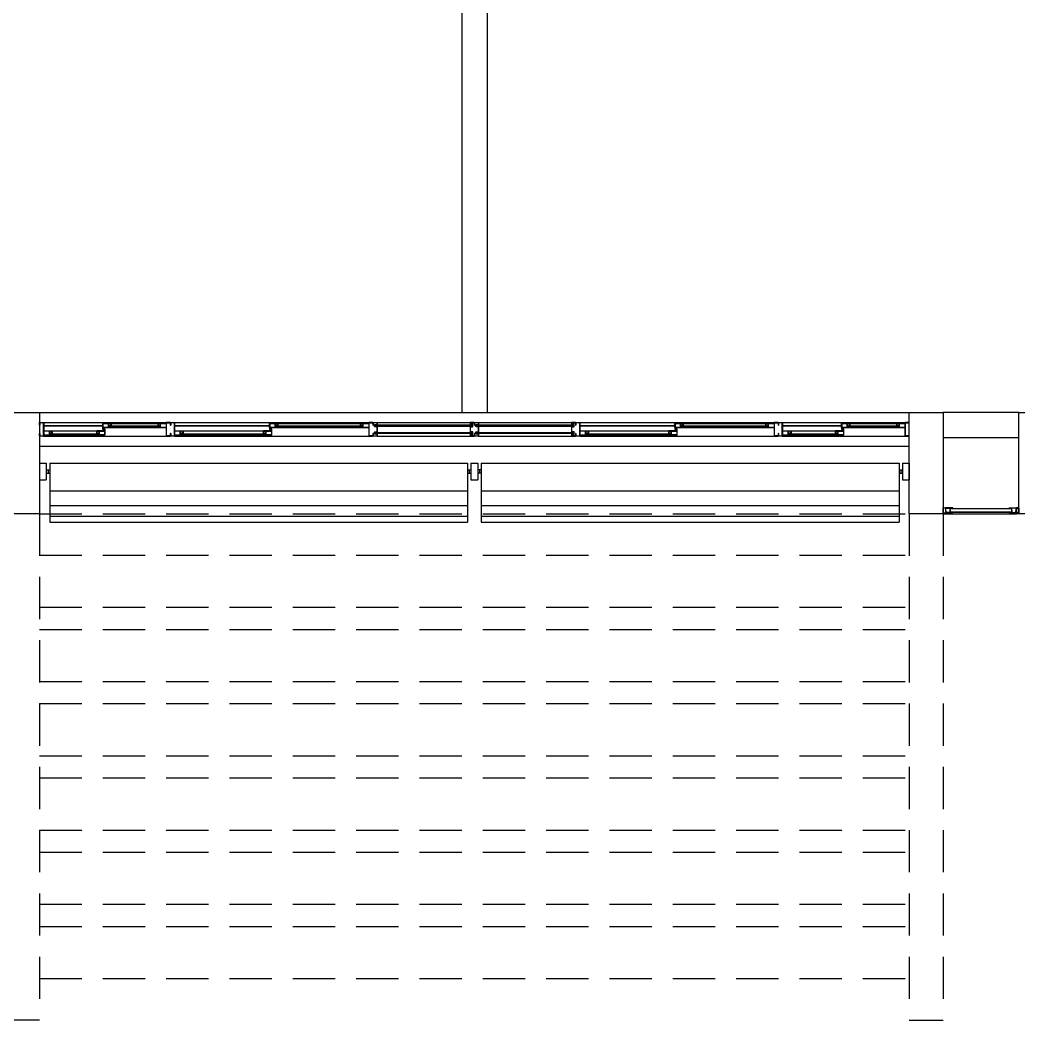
# Model space of a CAD drawing. Header units: millimetres. Extents: x 2128 to 2646, y 1972 to 2207.
# Drawn here: x 2323.35 to 2329.26, y 2006.32 to 2012.24 of the extents above; entities that cross this region are included whole.
import ezdxf

# ---------------------------------------------------------------- set-up
doc = ezdxf.new("R2010")
doc.units = ezdxf.units.MM
doc.linetypes.add('HIDDEN', pattern=[0.375, 0.25, -0.125])
for name, color, linetype in [('AR-ALV', 2, 'Continuous'), ('AR-ESQ', 1, 'Continuous'), ('AR-ESTC', 3, 'Continuous'), ('AR-PORTA', 1, 'Continuous'), ('AR-PROJ', 1, 'HIDDEN'), ('BR-LINHAS', 1, 'Continuous'), ('BR-MONTANTE', 242, 'Continuous'), ('BR-PAINEL', 1, 'Continuous'), ('BR-SUPORTE', 1, 'Continuous'), ('DT-ESQ-BAGUETE-C', 1, 'Continuous'), ('DT-ESQ-BAGUETE-V', 1, 'Continuous'), ('DT-ESQ-CHAPA DOBRADA-V', 1, 'Continuous'), ('DT-ESQ-MARCO-V', 1, 'Continuous'), ('DT-ESQ-PERFIL CADEIRA-C', 2, 'Continuous'), ('DT-ESQ-PERFIL CADEIRA-V', 2, 'Continuous'), ('DT-ESQ-PERFIL U SIMPLES-C', 2, 'Continuous'), ('DT-ESQ-PERFIL U-C', 2, 'Continuous'), ('DT-ESQ-PERFIL U-V', 1, 'Continuous'), ('DT-ESQ-VENEZIANA-C', 1, 'Continuous'), ('DT-ESQ-VENEZIANA-V', 1, 'Continuous'), ('DT-ESQ-VIDRO-C', 2, 'Continuous'), ('DT-ESQ-VIDRO-V', 71, 'Continuous'), ('DT-TXTMOD', 1, 'Continuous'), ('PG-PROJ', 1, 'HIDDEN')]:
    doc.layers.add(name, color=color, linetype=linetype)
doc.styles.add('S10', font='simplex.shx', dxfattribs={"height": 0.1})

# ---------------------------------------------------------------- blocks, each defined once
blk = doc.blocks.new('EF31-P')
at = {"layer": 'DT-ESQ-BAGUETE-C', "ltscale": 0.1}
for points in [[(0.0735, -0.125), (0.06, -0.125), (0.06, -0.1235), (0.073, -0.1235, 0.414214), (0.0735, -0.123), (0.0735, -0.112, 0.414214), (0.073, -0.1115), (0.06, -0.1115), (0.06, -0.11), (0.0735, -0.11, -0.414214), (0.075, -0.1115), (0.075, -0.1235, -0.414214)], [(0.339, -0.125), (0.3525, -0.125), (0.3525, -0.1235), (0.3395, -0.1235, -0.414214), (0.339, -0.123), (0.339, -0.112, -0.414214), (0.3395, -0.1115), (0.3525, -0.1115), (0.3525, -0.11), (0.339, -0.11, 0.414214), (0.3375, -0.1115), (0.3375, -0.1235, 0.414214)], [(0.4225, -0.08), (0.409, -0.08), (0.409, -0.0785), (0.422, -0.0785, 0.414214), (0.4225, -0.078), (0.4225, -0.067, 0.414214), (0.422, -0.0665), (0.409, -0.0665), (0.409, -0.065), (0.4225, -0.065, -0.414214), (0.424, -0.0665), (0.424, -0.0785, -0.414214)], [(0.7015, -0.08), (0.715, -0.08), (0.715, -0.0785), (0.702, -0.0785, -0.414214), (0.7015, -0.078), (0.7015, -0.067, -0.414214), (0.702, -0.0665), (0.715, -0.0665), (0.715, -0.065), (0.7015, -0.065, 0.414214), (0.7, -0.0665), (0.7, -0.0785, 0.414214)], [(0.8485, -0.125), (0.835, -0.125), (0.835, -0.1235), (0.848, -0.1235, 0.414214), (0.8485, -0.123), (0.8485, -0.112, 0.414214), (0.848, -0.1115), (0.835, -0.1115), (0.835, -0.11), (0.8485, -0.11, -0.414214), (0.85, -0.1115), (0.85, -0.1235, -0.414214)], [(1.3265, -0.125), (1.34, -0.125), (1.34, -0.1235), (1.327, -0.1235, -0.414214), (1.3265, -0.123), (1.3265, -0.112, -0.414214), (1.327, -0.1115), (1.34, -0.1115), (1.34, -0.11), (1.3265, -0.11, 0.414214), (1.325, -0.1115), (1.325, -0.1235, 0.414214)], [(1.41, -0.08), (1.3965, -0.08), (1.3965, -0.0785), (1.4095, -0.0785, 0.414214), (1.41, -0.078), (1.41, -0.067, 0.414214), (1.4095, -0.0665), (1.3965, -0.0665), (1.3965, -0.065), (1.41, -0.065, -0.414214), (1.4115, -0.0665), (1.4115, -0.0785, -0.414214)], [(1.9015, -0.08), (1.915, -0.08), (1.915, -0.0785), (1.902, -0.0785, -0.414214), (1.9015, -0.078), (1.9015, -0.067, -0.414214), (1.902, -0.0665), (1.915, -0.0665), (1.915, -0.065), (1.9015, -0.065, 0.414214), (1.9, -0.0665), (1.9, -0.0785, 0.414214)], [(3.2485, -0.125), (3.235, -0.125), (3.235, -0.1235), (3.248, -0.1235, 0.414214), (3.2485, -0.123), (3.2485, -0.112, 0.414214), (3.248, -0.1115), (3.235, -0.1115), (3.235, -0.11), (3.2485, -0.11, -0.414214), (3.25, -0.1115), (3.25, -0.1235, -0.414214)], [(3.7265, -0.125), (3.74, -0.125), (3.74, -0.1235), (3.727, -0.1235, -0.414214), (3.7265, -0.123), (3.7265, -0.112, -0.414214), (3.727, -0.1115), (3.74, -0.1115), (3.74, -0.11), (3.7265, -0.11, 0.414214), (3.725, -0.1115), (3.725, -0.1235, 0.414214)], [(3.81, -0.08), (3.7965, -0.08), (3.7965, -0.0785), (3.8095, -0.0785, 0.414214), (3.81, -0.078), (3.81, -0.067, 0.414214), (3.8095, -0.0665), (3.7965, -0.0665), (3.7965, -0.065), (3.81, -0.065, -0.414214), (3.8115, -0.0665), (3.8115, -0.0785, -0.414214)], [(4.3015, -0.08), (4.315, -0.08), (4.315, -0.0785), (4.302, -0.0785, -0.414214), (4.3015, -0.078), (4.3015, -0.067, -0.414214), (4.302, -0.0665), (4.315, -0.0665), (4.315, -0.065), (4.3015, -0.065, 0.414214), (4.3, -0.0665), (4.3, -0.0785, 0.414214)], [(4.4485, -0.125), (4.435, -0.125), (4.435, -0.1235), (4.448, -0.1235, 0.414214), (4.4485, -0.123), (4.4485, -0.112, 0.414214), (4.448, -0.1115), (4.435, -0.1115), (4.435, -0.11), (4.4485, -0.11, -0.414214), (4.45, -0.1115), (4.45, -0.1235, -0.414214)], [(4.714, -0.125), (4.7275, -0.125), (4.7275, -0.1235), (4.7145, -0.1235, -0.414214), (4.714, -0.123), (4.714, -0.112, -0.414214), (4.7145, -0.1115), (4.7275, -0.1115), (4.7275, -0.11), (4.714, -0.11, 0.414214), (4.7125, -0.1115), (4.7125, -0.1235, 0.414214)], [(4.7975, -0.08), (4.784, -0.08), (4.784, -0.0785), (4.797, -0.0785, 0.414214), (4.7975, -0.078), (4.7975, -0.067, 0.414214), (4.797, -0.0665), (4.784, -0.0665), (4.784, -0.065), (4.7975, -0.065, -0.414214), (4.799, -0.0665), (4.799, -0.0785, -0.414214)], [(5.0765, -0.08), (5.09, -0.08), (5.09, -0.0785), (5.077, -0.0785, -0.414214), (5.0765, -0.078), (5.0765, -0.067, -0.414214), (5.077, -0.0665), (5.09, -0.0665), (5.09, -0.065), (5.0765, -0.065, 0.414214), (5.075, -0.0665), (5.075, -0.0785, 0.414214)]]:
    blk.add_lwpolyline(points, format="xyb", close=True, dxfattribs=at)
at = {"layer": 'DT-ESQ-BAGUETE-V', "ltscale": 0.1}
for p, q in [((0.0735, -0.11), (0.339, -0.11)), ((0.4225, -0.065), (0.7015, -0.065)), ((0.8485, -0.11), (1.3265, -0.11)), ((1.41, -0.065), (1.9015, -0.065)), ((3.2485, -0.11), (3.7265, -0.11)), ((3.81, -0.065), (4.3015, -0.065)), ((4.4485, -0.11), (4.714, -0.11)), ((4.7975, -0.065), (5.0765, -0.065))]:
    blk.add_line(p, q, dxfattribs=at)
at = {"layer": 'DT-ESQ-CHAPA DOBRADA-V', "ltscale": 0.1}
for p, q in [((0.025, -0.077), (0.374, -0.077)), ((0.025, -0.08), (0.374, -0.08)), ((0.8, -0.077), (1.3615, -0.077)), ((0.8, -0.08), (1.3615, -0.08)), ((3.2, -0.077), (3.7615, -0.077)), ((3.2, -0.08), (3.7615, -0.08)), ((4.4, -0.077), (4.749, -0.077)), ((4.4, -0.08), (4.749, -0.08))]:
    blk.add_line(p, q, dxfattribs=at)
at = {"layer": 'DT-ESQ-MARCO-V', "ltscale": 0.1}
for p, q in [((1.9985, -0.06), (2.5515, -0.06)), ((2.5985, -0.06), (3.1515, -0.06)), ((1.9985, -0.14), (2.5515, -0.14)), ((2.5985, -0.14), (3.1515, -0.14))]:
    blk.add_line(p, q, dxfattribs=at)
at = {"layer": 'DT-ESQ-PERFIL CADEIRA-C', "ltscale": 0.1}
for p, q in [((0.376, -0.0885), (0.4225, -0.0885)), ((0.75, -0.0885), (0.7015, -0.0885)), ((1.3635, -0.0885), (1.41, -0.0885)), ((1.95, -0.0885), (1.9015, -0.0885)), ((3.7635, -0.0885), (3.81, -0.0885)), ((4.35, -0.0885), (4.3015, -0.0885)), ((4.751, -0.0885), (4.7975, -0.0885)), ((5.125, -0.0885), (5.0765, -0.0885)), ((0.025, -0.1335), (0.0735, -0.1335)), ((0.3855, -0.1335), (0.339, -0.1335)), ((0.8, -0.1335), (0.8485, -0.1335)), ((1.373, -0.1335), (1.3265, -0.1335)), ((3.2, -0.1335), (3.2485, -0.1335)), ((3.773, -0.1335), (3.7265, -0.1335)), ((4.4, -0.1335), (4.4485, -0.1335)), ((4.7605, -0.1335), (4.714, -0.1335))]:
    blk.add_line(p, q, dxfattribs=at)
for points in [[(0.0735, -0.135), (0.025, -0.135), (0.025, -0.1335), (0.06, -0.1335, -0.198912), (0.0589, -0.1331, -0.198913), (0.0585, -0.132), (0.0585, -0.112, 0.414214), (0.058, -0.1115), (0.025, -0.1115), (0.025, -0.11), (0.0585, -0.11, -0.414214), (0.06, -0.1115), (0.06, -0.1235), (0.06, -0.125), (0.06, -0.132), (0.0735, -0.132, -1)], [(0.339, -0.132, 1), (0.339, -0.135), (0.3855, -0.135, 0.414214), (0.3875, -0.133), (0.3875, -0.112, 0.414214), (0.3855, -0.11), (0.354, -0.11, 0.414214), (0.3525, -0.1115), (0.3525, -0.132)], [(0.3525, -0.1335, 0.198913), (0.3536, -0.1331, 0.198913), (0.354, -0.132), (0.354, -0.112, -0.414214), (0.3545, -0.1115), (0.3855, -0.1115, -0.414214), (0.386, -0.112), (0.386, -0.133, -0.414214), (0.3855, -0.1335)], [(0.4225, -0.087, -1), (0.4225, -0.09), (0.376, -0.09, -0.414214), (0.374, -0.088), (0.374, -0.067, -0.414214), (0.376, -0.065), (0.4075, -0.065, -0.414214), (0.409, -0.0665), (0.409, -0.087)], [(0.409, -0.0885, -0.198913), (0.4079, -0.0881, -0.198913), (0.4075, -0.087), (0.4075, -0.067, 0.414214), (0.407, -0.0665), (0.376, -0.0665, 0.414214), (0.3755, -0.067), (0.3755, -0.088, 0.414214), (0.376, -0.0885)], [(0.7015, -0.09), (0.75, -0.09), (0.75, -0.0885), (0.715, -0.0885, 0.198912), (0.7161, -0.0881, 0.198913), (0.7165, -0.087), (0.7165, -0.067, -0.414214), (0.717, -0.0665), (0.75, -0.0665), (0.75, -0.065), (0.7165, -0.065, 0.414214), (0.715, -0.0665), (0.715, -0.0785), (0.715, -0.08), (0.715, -0.087), (0.7015, -0.087, 1)], [(0.8485, -0.135), (0.8, -0.135), (0.8, -0.1335), (0.835, -0.1335, -0.198912), (0.8339, -0.1331, -0.198913), (0.8335, -0.132), (0.8335, -0.112, 0.414214), (0.833, -0.1115), (0.8, -0.1115), (0.8, -0.11), (0.8335, -0.11, -0.414214), (0.835, -0.1115), (0.835, -0.1235), (0.835, -0.125), (0.835, -0.132), (0.8485, -0.132, -1)], [(1.3265, -0.132, 1), (1.3265, -0.135), (1.373, -0.135, 0.414214), (1.375, -0.133), (1.375, -0.112, 0.414214), (1.373, -0.11), (1.3415, -0.11, 0.414214), (1.34, -0.1115), (1.34, -0.132)], [(1.34, -0.1335, 0.198913), (1.3411, -0.1331, 0.198913), (1.3415, -0.132), (1.3415, -0.112, -0.414214), (1.342, -0.1115), (1.373, -0.1115, -0.414214), (1.3735, -0.112), (1.3735, -0.133, -0.414214), (1.373, -0.1335)], [(1.41, -0.087, -1), (1.41, -0.09), (1.3635, -0.09, -0.414214), (1.3615, -0.088), (1.3615, -0.067, -0.414214), (1.3635, -0.065), (1.395, -0.065, -0.414214), (1.3965, -0.0665), (1.3965, -0.087)], [(1.3965, -0.0885, -0.198913), (1.3954, -0.0881, -0.198913), (1.395, -0.087), (1.395, -0.067, 0.414214), (1.3945, -0.0665), (1.3635, -0.0665, 0.414214), (1.363, -0.067), (1.363, -0.088, 0.414214), (1.3635, -0.0885)], [(1.9015, -0.09), (1.95, -0.09), (1.95, -0.0885), (1.915, -0.0885, 0.198912), (1.9161, -0.0881, 0.198913), (1.9165, -0.087), (1.9165, -0.067, -0.414214), (1.917, -0.0665), (1.95, -0.0665), (1.95, -0.065), (1.9165, -0.065, 0.414214), (1.915, -0.0665), (1.915, -0.0785), (1.915, -0.08), (1.915, -0.087), (1.9015, -0.087, 1)], [(3.2485, -0.135), (3.2, -0.135), (3.2, -0.1335), (3.235, -0.1335, -0.198912), (3.2339, -0.1331, -0.198913), (3.2335, -0.132), (3.2335, -0.112, 0.414214), (3.233, -0.1115), (3.2, -0.1115), (3.2, -0.11), (3.2335, -0.11, -0.414214), (3.235, -0.1115), (3.235, -0.1235), (3.235, -0.125), (3.235, -0.132), (3.2485, -0.132, -1)], [(3.7265, -0.132, 1), (3.7265, -0.135), (3.773, -0.135, 0.414214), (3.775, -0.133), (3.775, -0.112, 0.414214), (3.773, -0.11), (3.7415, -0.11, 0.414214), (3.74, -0.1115), (3.74, -0.132)], [(3.74, -0.1335, 0.198913), (3.7411, -0.1331, 0.198913), (3.7415, -0.132), (3.7415, -0.112, -0.414214), (3.742, -0.1115), (3.773, -0.1115, -0.414214), (3.7735, -0.112), (3.7735, -0.133, -0.414214), (3.773, -0.1335)], [(3.81, -0.087, -1), (3.81, -0.09), (3.7635, -0.09, -0.414214), (3.7615, -0.088), (3.7615, -0.067, -0.414214), (3.7635, -0.065), (3.795, -0.065, -0.414214), (3.7965, -0.0665), (3.7965, -0.087)], [(3.7965, -0.0885, -0.198913), (3.7954, -0.0881, -0.198913), (3.795, -0.087), (3.795, -0.067, 0.414214), (3.7945, -0.0665), (3.7635, -0.0665, 0.414214), (3.763, -0.067), (3.763, -0.088, 0.414214), (3.7635, -0.0885)], [(4.3015, -0.09), (4.35, -0.09), (4.35, -0.0885), (4.315, -0.0885, 0.198912), (4.3161, -0.0881, 0.198913), (4.3165, -0.087), (4.3165, -0.067, -0.414214), (4.317, -0.0665), (4.35, -0.0665), (4.35, -0.065), (4.3165, -0.065, 0.414214), (4.315, -0.0665), (4.315, -0.0785), (4.315, -0.08), (4.315, -0.087), (4.3015, -0.087, 1)], [(4.4485, -0.135), (4.4, -0.135), (4.4, -0.1335), (4.435, -0.1335, -0.198912), (4.4339, -0.1331, -0.198913), (4.4335, -0.132), (4.4335, -0.112, 0.414214), (4.433, -0.1115), (4.4, -0.1115), (4.4, -0.11), (4.4335, -0.11, -0.414214), (4.435, -0.1115), (4.435, -0.1235), (4.435, -0.125), (4.435, -0.132), (4.4485, -0.132, -1)], [(4.714, -0.132, 1), (4.714, -0.135), (4.7605, -0.135, 0.414214), (4.7625, -0.133), (4.7625, -0.112, 0.414214), (4.7605, -0.11), (4.729, -0.11, 0.414214), (4.7275, -0.1115), (4.7275, -0.132)], [(4.7275, -0.1335, 0.198913), (4.7286, -0.1331, 0.198913), (4.729, -0.132), (4.729, -0.112, -0.414214), (4.7295, -0.1115), (4.7605, -0.1115, -0.414214), (4.761, -0.112), (4.761, -0.133, -0.414214), (4.7605, -0.1335)], [(4.7975, -0.087, -1), (4.7975, -0.09), (4.751, -0.09, -0.414214), (4.749, -0.088), (4.749, -0.067, -0.414214), (4.751, -0.065), (4.7825, -0.065, -0.414214), (4.784, -0.0665), (4.784, -0.087)], [(4.784, -0.0885, -0.198913), (4.7829, -0.0881, -0.198913), (4.7825, -0.087), (4.7825, -0.067, 0.414214), (4.782, -0.0665), (4.751, -0.0665, 0.414214), (4.7505, -0.067), (4.7505, -0.088, 0.414214), (4.751, -0.0885)], [(5.0765, -0.09), (5.125, -0.09), (5.125, -0.0885), (5.09, -0.0885, 0.198912), (5.0911, -0.0881, 0.198913), (5.0915, -0.087), (5.0915, -0.067, -0.414214), (5.092, -0.0665), (5.125, -0.0665), (5.125, -0.065), (5.0915, -0.065, 0.414214), (5.09, -0.0665), (5.09, -0.0785), (5.09, -0.08), (5.09, -0.087), (5.0765, -0.087, 1)]]:
    blk.add_lwpolyline(points, format="xyb", close=True, dxfattribs=at)
at = {"layer": 'DT-ESQ-PERFIL CADEIRA-V', "ltscale": 0.1}
for p, q in [((0.4075, -0.09), (0.7015, -0.09)), ((1.395, -0.09), (1.9015, -0.09)), ((3.795, -0.09), (4.3015, -0.09)), ((4.7825, -0.09), (5.0765, -0.09)), ((0.0735, -0.135), (0.339, -0.135)), ((0.8485, -0.135), (1.3265, -0.135)), ((3.2485, -0.135), (3.7265, -0.135)), ((4.4485, -0.135), (4.714, -0.135))]:
    blk.add_line(p, q, dxfattribs=at)
at = {"layer": 'DT-ESQ-PERFIL U SIMPLES-C', "ltscale": 0.1}
for points in [[(0.376, -0.102), (0.384, -0.102), (0.384, -0.1005), (0.376, -0.1005, -0.414214), (0.3755, -0.1), (0.3755, -0.092, -0.414214), (0.376, -0.0915), (0.384, -0.0915), (0.384, -0.09), (0.376, -0.09, 0.414214), (0.374, -0.092), (0.374, -0.1, 0.414214)], [(0.3855, -0.098), (0.3775, -0.098), (0.3775, -0.0995), (0.3855, -0.0995, -0.414214), (0.386, -0.1), (0.386, -0.108, -0.414214), (0.3855, -0.1085), (0.3775, -0.1085), (0.3775, -0.11), (0.3855, -0.11, 0.414214), (0.3875, -0.108), (0.3875, -0.1, 0.414214)], [(1.3635, -0.102), (1.3715, -0.102), (1.3715, -0.1005), (1.3635, -0.1005, -0.414214), (1.363, -0.1), (1.363, -0.092, -0.414214), (1.3635, -0.0915), (1.3715, -0.0915), (1.3715, -0.09), (1.3635, -0.09, 0.414214), (1.3615, -0.092), (1.3615, -0.1, 0.414214)], [(1.373, -0.098), (1.365, -0.098), (1.365, -0.0995), (1.373, -0.0995, -0.414214), (1.3735, -0.1), (1.3735, -0.108, -0.414214), (1.373, -0.1085), (1.365, -0.1085), (1.365, -0.11), (1.373, -0.11, 0.414214), (1.375, -0.108), (1.375, -0.1, 0.414214)], [(3.7635, -0.102), (3.7715, -0.102), (3.7715, -0.1005), (3.7635, -0.1005, -0.414214), (3.763, -0.1), (3.763, -0.092, -0.414214), (3.7635, -0.0915), (3.7715, -0.0915), (3.7715, -0.09), (3.7635, -0.09, 0.414214), (3.7615, -0.092), (3.7615, -0.1, 0.414214)], [(3.773, -0.098), (3.765, -0.098), (3.765, -0.0995), (3.773, -0.0995, -0.414214), (3.7735, -0.1), (3.7735, -0.108, -0.414214), (3.773, -0.1085), (3.765, -0.1085), (3.765, -0.11), (3.773, -0.11, 0.414214), (3.775, -0.108), (3.775, -0.1, 0.414214)], [(4.751, -0.102), (4.759, -0.102), (4.759, -0.1005), (4.751, -0.1005, -0.414214), (4.7505, -0.1), (4.7505, -0.092, -0.414214), (4.751, -0.0915), (4.759, -0.0915), (4.759, -0.09), (4.751, -0.09, 0.414214), (4.749, -0.092), (4.749, -0.1, 0.414214)], [(4.7605, -0.098), (4.7525, -0.098), (4.7525, -0.0995), (4.7605, -0.0995, -0.414214), (4.761, -0.1), (4.761, -0.108, -0.414214), (4.7605, -0.1085), (4.7525, -0.1085), (4.7525, -0.11), (4.7605, -0.11, 0.414214), (4.7625, -0.108), (4.7625, -0.1, 0.414214)]]:
    blk.add_lwpolyline(points, format="xyb", close=True, dxfattribs=at)
at = {"layer": 'DT-ESQ-PERFIL U-C', "ltscale": 0.1}
for points in [[(0, -0.0615, -0.414214), (0.0015, -0.06), (0.0235, -0.06, -0.414214), (0.025, -0.0615), (0.025, -0.1385, -0.414214), (0.0235, -0.14), (0.0015, -0.14, -0.414214), (0, -0.1385), (0, -0.125), (0.0015, -0.125), (0.0015, -0.138, 0.414214), (0.002, -0.1385), (0.023, -0.1385, 0.414214), (0.0235, -0.138), (0.0235, -0.062, 0.414214), (0.023, -0.0615), (0.002, -0.0615, 0.414214), (0.0015, -0.062), (0.0015, -0.075), (0, -0.075)], [(0.775, -0.0615, 0.414214), (0.7735, -0.06), (0.7515, -0.06, 0.414214), (0.75, -0.0615), (0.75, -0.1385, 0.414214), (0.7515, -0.14), (0.7735, -0.14, 0.414214), (0.775, -0.1385), (0.775, -0.125), (0.7735, -0.125), (0.7735, -0.138, -0.414214), (0.773, -0.1385), (0.752, -0.1385, -0.414214), (0.7515, -0.138), (0.7515, -0.062, -0.414214), (0.752, -0.0615), (0.773, -0.0615, -0.414214), (0.7735, -0.062), (0.7735, -0.075), (0.775, -0.075)], [(0.775, -0.0615, -0.414214), (0.7765, -0.06), (0.7985, -0.06, -0.414214), (0.8, -0.0615), (0.8, -0.1385, -0.414214), (0.7985, -0.14), (0.7765, -0.14, -0.414214), (0.775, -0.1385), (0.775, -0.125), (0.7765, -0.125), (0.7765, -0.138, 0.414214), (0.777, -0.1385), (0.798, -0.1385, 0.414214), (0.7985, -0.138), (0.7985, -0.062, 0.414214), (0.798, -0.0615), (0.777, -0.0615, 0.414214), (0.7765, -0.062), (0.7765, -0.075), (0.775, -0.075)], [(1.975, -0.0615, 0.414214), (1.9735, -0.06), (1.9515, -0.06, 0.414214), (1.95, -0.0615), (1.95, -0.1385, 0.414214), (1.9515, -0.14), (1.9735, -0.14, 0.414214), (1.975, -0.1385), (1.975, -0.125), (1.9735, -0.125), (1.9735, -0.138, -0.414214), (1.973, -0.1385), (1.952, -0.1385, -0.414214), (1.9515, -0.138), (1.9515, -0.062, -0.414214), (1.952, -0.0615), (1.973, -0.0615, -0.414214), (1.9735, -0.062), (1.9735, -0.075), (1.975, -0.075)], [(2, -0.1285), (2, -0.1385, -0.414214), (1.9985, -0.14), (1.9765, -0.14, -0.414214), (1.975, -0.1385), (1.975, -0.125), (1.9765, -0.125), (1.9765, -0.138, 0.414214), (1.977, -0.1385), (1.998, -0.1385, 0.414214), (1.9985, -0.138), (1.9985, -0.1285), (1.9855, -0.1285, -0.414214), (1.984, -0.127), (1.984, -0.117, -0.414214), (1.9855, -0.1155), (1.9985, -0.1155), (1.9985, -0.0845), (1.9855, -0.0845, -0.414214), (1.984, -0.083), (1.984, -0.073, -0.414214), (1.9855, -0.0715), (1.9985, -0.0715), (1.9985, -0.062, 0.414214), (1.998, -0.0615), (1.977, -0.0615, 0.414214), (1.9765, -0.062), (1.9765, -0.075), (1.975, -0.075), (1.975, -0.0615, -0.414214), (1.9765, -0.06), (1.9985, -0.06, -0.414214), (2, -0.0615), (2, -0.0715, -0.414214), (1.9985, -0.073), (1.9855, -0.073), (1.9855, -0.083), (1.9985, -0.083), (1.9985, -0.083, -0.414214), (2, -0.0845), (2, -0.1155, -0.414214), (1.9985, -0.117), (1.9985, -0.117), (1.9855, -0.117), (1.9855, -0.127), (1.9985, -0.127, -0.414214)], [(2.55, -0.1285), (2.55, -0.1385, 0.414214), (2.5515, -0.14), (2.5735, -0.14, 0.414214), (2.575, -0.1385), (2.575, -0.125), (2.5735, -0.125), (2.5735, -0.138, -0.414214), (2.573, -0.1385), (2.552, -0.1385, -0.414214), (2.5515, -0.138), (2.5515, -0.1285), (2.5645, -0.1285, 0.414214), (2.566, -0.127), (2.566, -0.117, 0.414214), (2.5645, -0.1155), (2.5515, -0.1155), (2.5515, -0.0845), (2.5645, -0.0845, 0.414214), (2.566, -0.083), (2.566, -0.073, 0.414214), (2.5645, -0.0715), (2.5515, -0.0715), (2.5515, -0.062, -0.414214), (2.552, -0.0615), (2.573, -0.0615, -0.414214), (2.5735, -0.062), (2.5735, -0.075), (2.575, -0.075), (2.575, -0.0615, 0.414214), (2.5735, -0.06), (2.5515, -0.06, 0.414214), (2.55, -0.0615), (2.55, -0.0715, 0.414214), (2.5515, -0.073), (2.5645, -0.073), (2.5645, -0.083), (2.5515, -0.083), (2.5515, -0.083, 0.414214), (2.55, -0.0845), (2.55, -0.1155, 0.414214), (2.5515, -0.117), (2.5515, -0.117), (2.5645, -0.117), (2.5645, -0.127), (2.5515, -0.127, 0.414214)], [(2.6, -0.1285), (2.6, -0.1385, -0.414214), (2.5985, -0.14), (2.5765, -0.14, -0.414214), (2.575, -0.1385), (2.575, -0.125), (2.5765, -0.125), (2.5765, -0.138, 0.414214), (2.577, -0.1385), (2.598, -0.1385, 0.414214), (2.5985, -0.138), (2.5985, -0.1285), (2.5855, -0.1285, -0.414214), (2.584, -0.127), (2.584, -0.117, -0.414214), (2.5855, -0.1155), (2.5985, -0.1155), (2.5985, -0.0845), (2.5855, -0.0845, -0.414214), (2.584, -0.083), (2.584, -0.073, -0.414214), (2.5855, -0.0715), (2.5985, -0.0715), (2.5985, -0.062, 0.414214), (2.598, -0.0615), (2.577, -0.0615, 0.414214), (2.5765, -0.062), (2.5765, -0.075), (2.575, -0.075), (2.575, -0.0615, -0.414214), (2.5765, -0.06), (2.5985, -0.06, -0.414214), (2.6, -0.0615), (2.6, -0.0715, -0.414214), (2.5985, -0.073), (2.5855, -0.073), (2.5855, -0.083), (2.5985, -0.083), (2.5985, -0.083, -0.414214), (2.6, -0.0845), (2.6, -0.1155, -0.414214), (2.5985, -0.117), (2.5985, -0.117), (2.5855, -0.117), (2.5855, -0.127), (2.5985, -0.127, -0.414214)], [(3.15, -0.1285), (3.15, -0.1385, 0.414214), (3.1515, -0.14), (3.1735, -0.14, 0.414214), (3.175, -0.1385), (3.175, -0.125), (3.1735, -0.125), (3.1735, -0.138, -0.414214), (3.173, -0.1385), (3.152, -0.1385, -0.414214), (3.1515, -0.138), (3.1515, -0.1285), (3.1645, -0.1285, 0.414214), (3.166, -0.127), (3.166, -0.117, 0.414214), (3.1645, -0.1155), (3.1515, -0.1155), (3.1515, -0.0845), (3.1645, -0.0845, 0.414214), (3.166, -0.083), (3.166, -0.073, 0.414214), (3.1645, -0.0715), (3.1515, -0.0715), (3.1515, -0.062, -0.414214), (3.152, -0.0615), (3.173, -0.0615, -0.414214), (3.1735, -0.062), (3.1735, -0.075), (3.175, -0.075), (3.175, -0.0615, 0.414214), (3.1735, -0.06), (3.1515, -0.06, 0.414214), (3.15, -0.0615), (3.15, -0.0715, 0.414214), (3.1515, -0.073), (3.1645, -0.073), (3.1645, -0.083), (3.1515, -0.083), (3.1515, -0.083, 0.414214), (3.15, -0.0845), (3.15, -0.1155, 0.414214), (3.1515, -0.117), (3.1515, -0.117), (3.1645, -0.117), (3.1645, -0.127), (3.1515, -0.127, 0.414214)], [(3.175, -0.0615, -0.414214), (3.1765, -0.06), (3.1985, -0.06, -0.414214), (3.2, -0.0615), (3.2, -0.1385, -0.414214), (3.1985, -0.14), (3.1765, -0.14, -0.414214), (3.175, -0.1385), (3.175, -0.125), (3.1765, -0.125), (3.1765, -0.138, 0.414214), (3.177, -0.1385), (3.198, -0.1385, 0.414214), (3.1985, -0.138), (3.1985, -0.062, 0.414214), (3.198, -0.0615), (3.177, -0.0615, 0.414214), (3.1765, -0.062), (3.1765, -0.075), (3.175, -0.075)], [(4.375, -0.0615, 0.414214), (4.3735, -0.06), (4.3515, -0.06, 0.414214), (4.35, -0.0615), (4.35, -0.1385, 0.414214), (4.3515, -0.14), (4.3735, -0.14, 0.414214), (4.375, -0.1385), (4.375, -0.125), (4.3735, -0.125), (4.3735, -0.138, -0.414214), (4.373, -0.1385), (4.352, -0.1385, -0.414214), (4.3515, -0.138), (4.3515, -0.062, -0.414214), (4.352, -0.0615), (4.373, -0.0615, -0.414214), (4.3735, -0.062), (4.3735, -0.075), (4.375, -0.075)], [(4.375, -0.0615, -0.414214), (4.3765, -0.06), (4.3985, -0.06, -0.414214), (4.4, -0.0615), (4.4, -0.1385, -0.414214), (4.3985, -0.14), (4.3765, -0.14, -0.414214), (4.375, -0.1385), (4.375, -0.125), (4.3765, -0.125), (4.3765, -0.138, 0.414214), (4.377, -0.1385), (4.398, -0.1385, 0.414214), (4.3985, -0.138), (4.3985, -0.062, 0.414214), (4.398, -0.0615), (4.377, -0.0615, 0.414214), (4.3765, -0.062), (4.3765, -0.075), (4.375, -0.075)], [(5.15, -0.0615, 0.414214), (5.1485, -0.06), (5.1265, -0.06, 0.414214), (5.125, -0.0615), (5.125, -0.1385, 0.414214), (5.1265, -0.14), (5.1485, -0.14, 0.414214), (5.15, -0.1385), (5.15, -0.125), (5.1485, -0.125), (5.1485, -0.138, -0.414214), (5.148, -0.1385), (5.127, -0.1385, -0.414214), (5.1265, -0.138), (5.1265, -0.062, -0.414214), (5.127, -0.0615), (5.148, -0.0615, -0.414214), (5.1485, -0.062), (5.1485, -0.075), (5.15, -0.075)]]:
    blk.add_lwpolyline(points, format="xyb", close=True, dxfattribs=at)
at = {"layer": 'DT-ESQ-PERFIL U-V', "ltscale": 0.1}
for p, q in [((0.0235, -0.06), (0.7515, -0.06)), ((0.7985, -0.06), (1.9515, -0.06)), ((3.1985, -0.06), (4.3515, -0.06)), ((4.3985, -0.06), (5.1265, -0.06)), ((0.0235, -0.14), (0.7515, -0.14)), ((0.7985, -0.14), (1.9515, -0.14)), ((3.1985, -0.14), (4.3515, -0.14)), ((4.3985, -0.14), (5.1265, -0.14))]:
    blk.add_line(p, q, dxfattribs=at)
at = {"layer": 'DT-ESQ-VIDRO-C', "ltscale": 0.1}
for points in [[(0.7125, -0.085), (0.7125, -0.082), (0.4115, -0.082), (0.4115, -0.085)], [(1.9125, -0.085), (1.9125, -0.082), (1.399, -0.082), (1.399, -0.085)], [(2.5625, -0.081), (2.5625, -0.075), (1.9875, -0.075), (1.9875, -0.081)], [(3.1625, -0.081), (3.1625, -0.075), (2.5875, -0.075), (2.5875, -0.081)], [(4.3125, -0.085), (4.3125, -0.082), (3.799, -0.082), (3.799, -0.085)], [(5.0875, -0.085), (5.0875, -0.082), (4.7865, -0.082), (4.7865, -0.085)], [(0.063, -0.13), (0.063, -0.127), (0.3495, -0.127), (0.3495, -0.13)], [(0.838, -0.13), (0.838, -0.127), (1.337, -0.127), (1.337, -0.13)], [(3.238, -0.13), (3.238, -0.127), (3.737, -0.127), (3.737, -0.13)], [(4.438, -0.13), (4.438, -0.127), (4.7245, -0.127), (4.7245, -0.13)]]:
    blk.add_lwpolyline(points, close=True, dxfattribs=at)
at = {"layer": 'DT-ESQ-VIDRO-V', "ltscale": 0.1}
for points in [[(2.5625, -0.119), (2.5625, -0.125), (1.9875, -0.125), (1.9875, -0.119)], [(3.1625, -0.119), (3.1625, -0.125), (2.5875, -0.125), (2.5875, -0.119)]]:
    blk.add_lwpolyline(points, close=True, dxfattribs=at)
at = {"layer": 'DT-TXTMOD', "ltscale": 0.1, "style": 'S10', "flags": 3}
for tag, p in [('M01', (0.025, -0.28)), ('M02', (0.3253, -0.28)), ('M03', (0.627, -0.28)), ('M04', (0.9288, -0.28)), ('M05', (1.2306, -0.28)), ('M06', (1.5323, -0.28)), ('M07', (1.8341, -0.28)), ('M08', (2.1359, -0.28)), ('M09', (2.4376, -0.28)), ('M10', (2.7394, -0.28)), ('M11', (3.0412, -0.28)), ('M12', (3.3429, -0.28)), ('M13', (3.6447, -0.28)), ('M14', (3.9464, -0.28)), ('M15', (4.2482, -0.28)), ('M16', (4.55, -0.28)), ('M17', (4.8517, -0.28))]:
    blk.add_attdef(tag, p, '', height=0.1, dxfattribs=at)
blk = doc.blocks.new('BR-MODULO1')
at = {"layer": 'BR-LINHAS'}
for p, q in [((0.06, -0.2648), (2.535, -0.2648)), ((2.615, -0.2648), (5.09, -0.2648)), ((0.06, -0.3524), (2.535, -0.3524)), ((2.615, -0.3524), (5.09, -0.3524)), ((0.06, -0.4147), (2.535, -0.4147)), ((2.615, -0.4147), (5.09, -0.4147))]:
    blk.add_line(p, q, dxfattribs=at)
at = {"layer": 'BR-MONTANTE'}
for p, q in [((0, -0.1), (0, -0.2)), ((0, -0.1), (0.04, -0.1)), ((0.04, -0.1), (0.04, -0.2)), ((2.5547, -0.1), (2.5947, -0.1)), ((2.5547, -0.1), (2.5547, -0.2)), ((2.5947, -0.1), (2.5947, -0.2)), ((5.11, -0.1), (5.11, -0.2)), ((5.11, -0.1), (5.15, -0.1)), ((5.15, -0.1), (5.15, -0.2)), ((0, -0.2), (0.04, -0.2)), ((2.5547, -0.2), (2.5947, -0.2)), ((5.11, -0.2), (5.15, -0.2))]:
    blk.add_line(p, q, dxfattribs=at)
at = {"layer": 'BR-PAINEL'}
for p, q in [((0.06, -0.1), (2.535, -0.1)), ((0.06, -0.1), (0.06, -0.45)), ((2.535, -0.1), (2.535, -0.45)), ((2.615, -0.1), (2.615, -0.45)), ((2.615, -0.1), (5.09, -0.1)), ((5.09, -0.1), (5.09, -0.45)), ((0.06, -0.45), (2.535, -0.45)), ((2.615, -0.45), (5.09, -0.45))]:
    blk.add_line(p, q, dxfattribs=at)
at = {"layer": 'BR-SUPORTE'}
for p, q in [((0.04, -0.14), (0.06, -0.14)), ((0.04, -0.16), (0.06, -0.16)), ((0.05, -0.14), (0.05, -0.16)), ((2.5347, -0.14), (2.5547, -0.14)), ((2.5347, -0.16), (2.5547, -0.16)), ((2.5447, -0.14), (2.5447, -0.16)), ((2.6147, -0.14), (2.5947, -0.14)), ((2.6147, -0.16), (2.5947, -0.16)), ((2.6047, -0.14), (2.6047, -0.16)), ((5.09, -0.14), (5.11, -0.14)), ((5.09, -0.16), (5.11, -0.16)), ((5.1, -0.14), (5.1, -0.16))]:
    blk.add_line(p, q, dxfattribs=at)
blk = doc.blocks.new('PG-MODULO1-PJ-B')
at = {"layer": 'PG-PROJ'}
for p, q in [((0, 0), (0, -3)), ((5.55, 0), (5.55, -3)), ((0.2, 0), (5.35, 0)), ((0.2, 0), (0.2, -3)), ((5.35, 0), (5.35, -3)), ((0.2, -0.2454), (5.35, -0.2454)), ((0.2, -0.5546), (5.35, -0.5546)), ((0.2, -0.6854), (5.35, -0.6854)), ((0.2, -0.9946), (5.35, -0.9946)), ((0.2, -1.1254), (5.35, -1.1254)), ((0.2, -1.4346), (5.35, -1.4346)), ((0.2, -1.5654), (5.35, -1.5654)), ((0.2, -1.8746), (5.35, -1.8746)), ((0.2, -2.0054), (5.35, -2.0054)), ((0.2, -2.3146), (5.35, -2.3146)), ((0.2, -2.4454), (5.35, -2.4454)), ((0.2, -2.7546), (5.35, -2.7546)), ((0.2, -3), (0, -3)), ((5.35, -3), (5.55, -3))]:
    blk.add_line(p, q, dxfattribs=at)
blk = doc.blocks.new('EF01C-P')
at = {"layer": 'DT-ESQ-BAGUETE-C', "ltscale": 0.1}
for points in [[(0.0015, 0.035), (0.015, 0.035), (0.015, 0.0335), (0.0015, 0.0335), (0.0015, 0.005), (0.015, 0.005), (0.015, 0.0035), (0.0015, 0.0035, -0.414214), (0, 0.005), (0, 0.0335, -0.414214)], [(0.4485, 0.035), (0.435, 0.035), (0.435, 0.0335), (0.4485, 0.0335), (0.4485, 0.005), (0.435, 0.005), (0.435, 0.0035), (0.4485, 0.0035, 0.414214), (0.45, 0.005), (0.45, 0.0335, 0.414214)]]:
    blk.add_lwpolyline(points, format="xyb", close=True, dxfattribs=at)
at = {"layer": 'DT-ESQ-PERFIL CADEIRA-C', "ltscale": 0.1}
for points in [[(0.01, 0.0015), (0.01, 0.003), (0.0015, 0.003, 1), (0.0015, 0), (0.015, 0, 0.414214), (0.0165, 0.0015), (0.0165, 0.0335), (0.043, 0.0335)], [(0.043, 0.0065), (0.018, 0.0065), (0.018, 0.0165), (0.0165, 0.0165), (0.0165, 0.0065, 0.414214), (0.018, 0.005), (0.043, 0.005), (0.0565, 0.005, 1), (0.0565, 0.008), (0.043, 0.008), (0.043, 0.02), (0.043, 0.032), (0.0565, 0.032, 1), (0.0565, 0.035), (0.043, 0.035), (0.0165, 0.035, 0.414214), (0.015, 0.0335), (0.015, 0.0015), (0.0015, 0.0015)], [(0.0415, 0.02), (0.0415, 0.032, -0.414214), (0.043, 0.0335), (0.0565, 0.0335)], [(0.0415, 0.02), (0.0415, 0.008, 0.414214), (0.043, 0.0065), (0.0565, 0.0065)], [(0.407, 0.0065), (0.432, 0.0065), (0.432, 0.0165), (0.4335, 0.0165), (0.4335, 0.0065, -0.414214), (0.432, 0.005), (0.407, 0.005), (0.3935, 0.005, -1), (0.3935, 0.008), (0.407, 0.008), (0.407, 0.02), (0.407, 0.032), (0.3935, 0.032, -1), (0.3935, 0.035), (0.407, 0.035), (0.4335, 0.035, -0.414214), (0.435, 0.0335), (0.435, 0.0015), (0.4485, 0.0015)], [(0.4085, 0.02), (0.4085, 0.032, 0.414214), (0.407, 0.0335), (0.3935, 0.0335)], [(0.4085, 0.02), (0.4085, 0.008, -0.414214), (0.407, 0.0065), (0.3935, 0.0065)], [(0.44, 0.0015), (0.44, 0.003), (0.4485, 0.003, -1), (0.4485, 0), (0.435, 0, -0.414214), (0.4335, 0.0015), (0.4335, 0.0335), (0.407, 0.0335)]]:
    blk.add_lwpolyline(points, format="xyb", dxfattribs=at)
at = {"layer": 'DT-ESQ-PERFIL CADEIRA-V', "ltscale": 0.1}
blk.add_line((0.015, 0), (0.435, 0), dxfattribs=at)
at = {"layer": 'DT-ESQ-VENEZIANA-C', "ltscale": 0.1}
for p, q in [((0.043, 0.0105), (0.407, 0.0105)), ((0.043, 0.009), (0.407, 0.009))]:
    blk.add_line(p, q, dxfattribs=at)
at = {"layer": 'DT-ESQ-VENEZIANA-V', "ltscale": 0.1}
blk.add_line((0.043, 0.031), (0.407, 0.031), dxfattribs=at)
at = {"layer": 'DT-TXTMOD', "ltscale": 0.1, "style": 'S10', "flags": 3}
blk.add_attdef('EF01C', (0.0208, -0.14), '', height=0.1, dxfattribs=at)

msp = doc.modelspace()

# ---------------------------------------------------------------- linework, layer by layer
at = {"layer": 'AR-ALV'}
for p, q in [((2325.9615, 2018.2401), (2325.9615, 2009.9151)), ((2326.1115, 2018.2401), (2326.1115, 2009.9151)), ((2325.9615, 2009.9151), (2326.1115, 2009.9151)), ((2329.2615, 2009.9151), (2328.8115, 2009.9151)), ((2329.2615, 2009.7651), (2328.8115, 2009.7651))]:
    msp.add_line(p, q, dxfattribs=at)
at = {"layer": 'AR-ESQ'}
for p, q in [((2323.4615, 2009.9151), (2328.6115, 2009.9151)), ((2323.4615, 2009.7151), (2328.6115, 2009.7151))]:
    msp.add_line(p, q, dxfattribs=at)
at = {"layer": 'AR-ESTC'}
for points in [[(2323.2615, 2009.3151), (2323.2615, 2009.9151), (2323.4615, 2009.9151), (2323.4615, 2009.3151)], [(2328.6115, 2009.3151), (2328.6115, 2009.9151), (2328.8115, 2009.9151), (2328.8115, 2009.3151)], [(2329.2615, 2009.3151), (2329.2615, 2009.9151), (2329.4615, 2009.9151), (2329.4615, 2009.3151)]]:
    msp.add_lwpolyline(points, close=True, dxfattribs=at)

# ---------------------------------------------------------------- block references
at = {"layer": 'AR-ESQ'}
for name, p in [('EF31-P', (2323.4615, 2009.9151)), ('EF01C-P', (2328.8115, 2009.3151))]:
    msp.add_blockref(name, p, dxfattribs=at)
at = {"layer": 'AR-PORTA'}
msp.add_blockref('BR-MODULO1', (2323.4615, 2009.7151), dxfattribs=at)
at = {"layer": 'AR-PROJ'}
msp.add_blockref('PG-MODULO1-PJ-B', (2323.2615, 2009.3151), dxfattribs=at)

doc.saveas('drawing.dxf')
